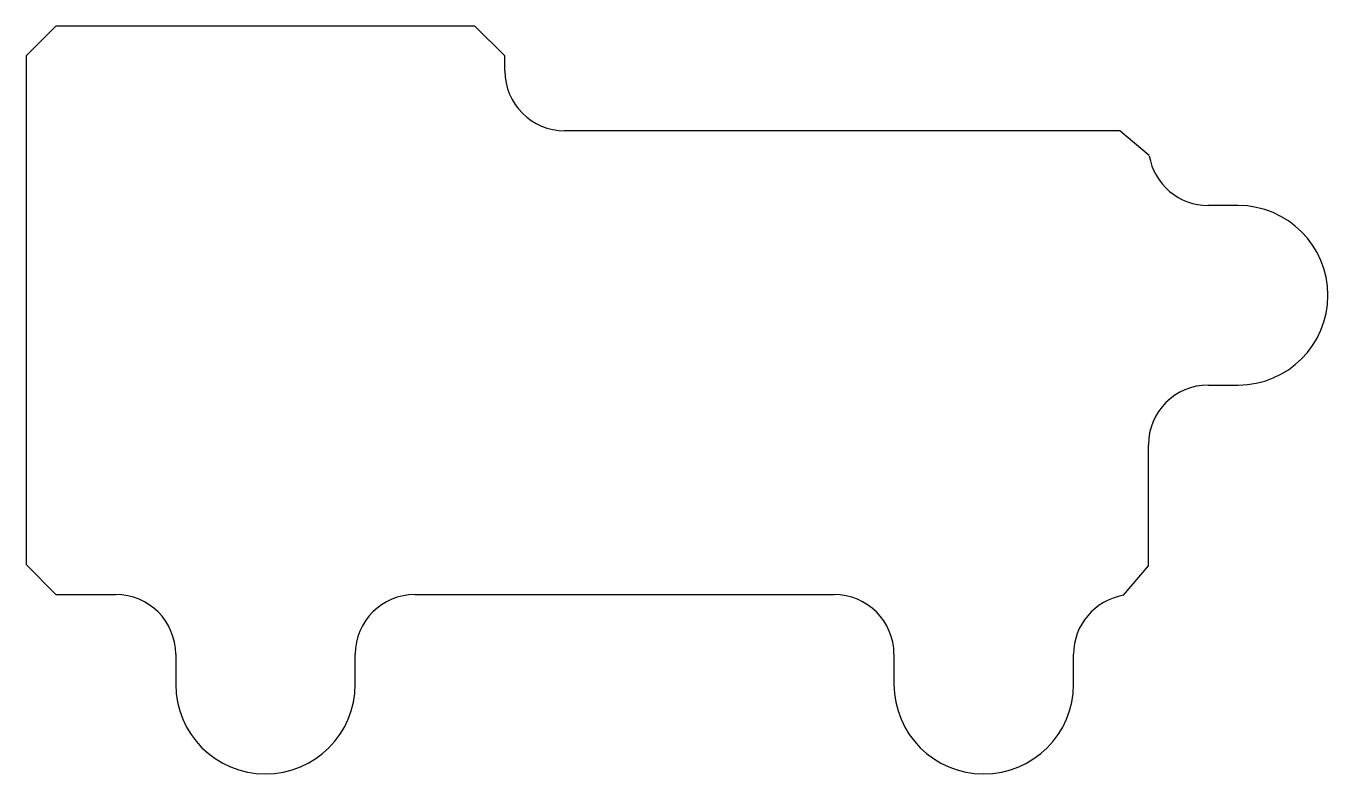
# Model space of a CAD drawing. Header units: millimetres. Extents: x -20 to 23.5, y -15 to 10.
import ezdxf

# ---------------------------------------------------------------- set-up
doc = ezdxf.new("R2010")
doc.units = ezdxf.units.MM

msp = doc.modelspace()

# ---------------------------------------------------------------- linework, layer by layer
at = {"color": 7, "linetype": 'Continuous', "lineweight": 25}
for p, q in [((-19, 10), (-20, 9)), ((-5, 10), (-19, 10)), ((-4, 9), (-5, 10)), ((-20, 9), (-20, -8)), ((-4, 8.5), (-4, 9)), ((16.542, 6.5), (-2, 6.5)), ((17.528, 5.667), (16.542, 6.5)), ((20.5, 4), (19.5, 4)), ((19.5, -2), (20.5, -2)), ((17.5, -8.042), (17.5, -4)), ((-20, -8), (-19, -9)), ((16.667, -9.028), (17.5, -8.042)), ((-19, -9), (-17, -9)), ((-7, -9), (7, -9)), ((-15, -11), (-15, -12)), ((-9, -12), (-9, -11)), ((9, -11), (9, -12)), ((15, -12), (15, -11))]:
    msp.add_line(p, q, dxfattribs=at)
for centre, radius, start, end in [((-2, 8.5), 2, 180, 270), ((19.5, 6), 2, 189.5941, 270), ((20.5, 1), 3, 270, 90), ((19.5, -4), 2, 90, 180), ((-17, -11), 2, 0, 90), ((-7, -11), 2, 90, 180), ((7, -11), 2, 0, 90), ((17, -11), 2, 99.5941, 180), ((-12, -12), 3, 180, 0), ((12, -12), 3, 180, 0)]:
    msp.add_arc(centre, radius, start, end, dxfattribs=at)

doc.saveas('drawing.dxf')
